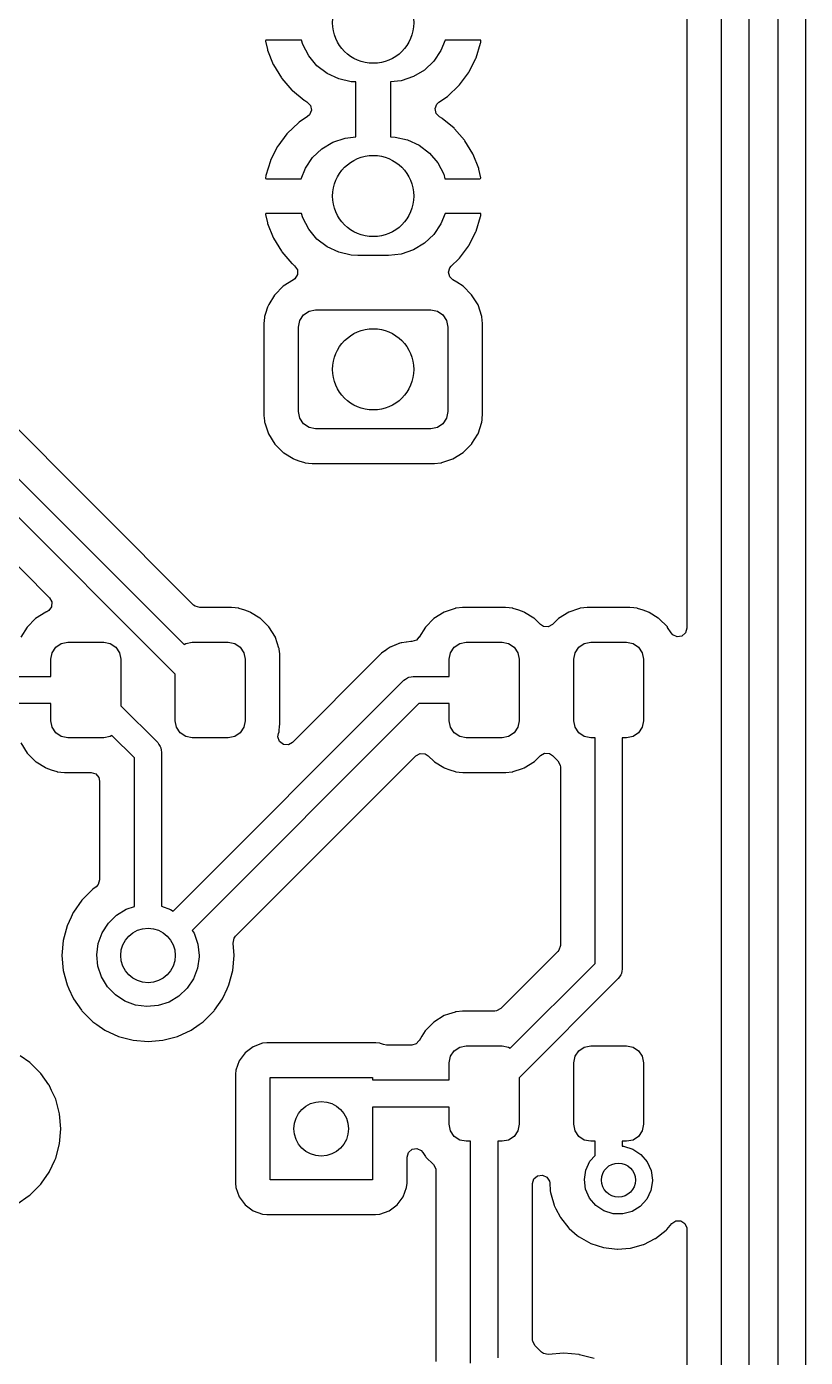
# Model space of a CAD drawing. Extents: x 83 to 135, y -230 to -45.
# Drawn here: x 123.19 to 134.61, y -139.57 to -120.07 of the extents above; entities that cross this region are included whole.
import ezdxf

# ---------------------------------------------------------------- set-up
doc = ezdxf.new("R2010")
doc.units = 0
doc.layers.add('BLACK', color=7, linetype='CONTINUOUS')

msp = doc.modelspace()

# ---------------------------------------------------------------- linework, layer by layer
at = {"layer": 'BLACK', "linetype": 'CONTINUOUS'}
for p, q in [((134.207, -221.872), (134.207, -113.017)), ((134.607, -112.934), (134.607, -221.956)), ((133.379, -211.399), (133.379, -113.214)), ((133.779, -113.132), (133.779, -211.482)), ((132.87, -116.721), (132.87, -128.89)), ((126.695, -120.273), (126.693, -120.284)), ((126.693, -120.284), (126.719, -120.407)), ((126.708, -120.269), (126.695, -120.273)), ((127.218, -120.269), (126.708, -120.269)), ((127.236, -120.335), (127.218, -120.269)), ((129.325, -120.269), (129.263, -120.423)), ((129.834, -120.269), (129.325, -120.269)), ((129.778, -120.53), (129.844, -120.317)), ((129.847, -120.273), (129.834, -120.269)), ((129.844, -120.317), (129.846, -120.307)), ((129.846, -120.307), (129.849, -120.287)), ((129.849, -120.287), (129.847, -120.273)), ((126.719, -120.407), (126.722, -120.417)), ((126.722, -120.417), (126.804, -120.625)), ((127.324, -120.501), (127.236, -120.335)), ((127.445, -120.645), (127.324, -120.501)), ((129.263, -120.423), (129.158, -120.579)), ((126.804, -120.625), (126.809, -120.634)), ((126.809, -120.634), (126.925, -120.825)), ((127.594, -120.759), (127.445, -120.645)), ((129.021, -120.708), (128.86, -120.805)), ((129.158, -120.579), (129.021, -120.708)), ((129.673, -120.739), (129.774, -120.54)), ((129.774, -120.54), (129.778, -120.53)), ((125.637, -128.549), (117.893, -120.804)), ((126.925, -120.825), (126.931, -120.834)), ((126.931, -120.834), (127.077, -121.002)), ((127.765, -120.839), (127.594, -120.759)), ((127.948, -120.88), (127.765, -120.839)), ((128.016, -120.883), (127.948, -120.88)), ((128.016, -121.688), (128.016, -120.883)), ((128.682, -120.865), (128.524, -120.882)), ((128.524, -120.882), (128.524, -121.687)), ((128.86, -120.805), (128.682, -120.865)), ((129.534, -120.927), (129.667, -120.748)), ((129.667, -120.748), (129.673, -120.739)), ((127.077, -121.002), (127.085, -121.01)), ((127.085, -121.01), (127.258, -121.151)), ((129.233, -121.18), (129.357, -121.096)), ((129.357, -121.096), (129.365, -121.089)), ((129.365, -121.089), (129.527, -120.935)), ((129.527, -120.935), (129.534, -120.927)), ((117.513, -121.144), (125.498, -129.129)), ((127.258, -121.151), (127.266, -121.157)), ((127.266, -121.157), (127.299, -121.176)), ((127.299, -121.176), (127.349, -121.227)), ((127.363, -121.297), (127.337, -121.363)), ((127.349, -121.227), (127.363, -121.297)), ((129.177, -121.273), (129.203, -121.207)), ((129.191, -121.343), (129.177, -121.273)), ((129.203, -121.207), (129.233, -121.18)), ((125.368, -129.564), (117.289, -121.485)), ((127.175, -121.481), (127.013, -121.635)), ((127.183, -121.474), (127.175, -121.481)), ((127.307, -121.39), (127.183, -121.474)), ((127.337, -121.363), (127.307, -121.39)), ((129.241, -121.394), (129.191, -121.343)), ((129.274, -121.413), (129.241, -121.394)), ((129.282, -121.419), (129.274, -121.413)), ((129.455, -121.56), (129.282, -121.419)), ((127.006, -121.643), (126.873, -121.822)), ((127.013, -121.635), (127.006, -121.643)), ((127.858, -121.705), (128.016, -121.688)), ((128.524, -121.687), (128.592, -121.69)), ((128.592, -121.69), (128.775, -121.731)), ((129.463, -121.568), (129.455, -121.56)), ((129.609, -121.736), (129.463, -121.568)), ((126.867, -121.831), (126.766, -122.03)), ((126.873, -121.822), (126.867, -121.831)), ((127.382, -121.991), (127.519, -121.862)), ((127.519, -121.862), (127.68, -121.765)), ((127.68, -121.765), (127.858, -121.705)), ((128.775, -121.731), (128.946, -121.811)), ((128.946, -121.811), (129.095, -121.925)), ((129.615, -121.745), (129.609, -121.736)), ((129.731, -121.936), (129.615, -121.745)), ((117.115, -122.03), (123.526, -128.441)), ((126.762, -122.04), (126.696, -122.253)), ((126.766, -122.03), (126.762, -122.04)), ((127.277, -122.147), (127.382, -121.991)), ((129.095, -121.925), (129.216, -122.069)), ((129.216, -122.069), (129.304, -122.235)), ((129.736, -121.945), (129.731, -121.936)), ((129.818, -122.153), (129.736, -121.945)), ((126.694, -122.263), (126.691, -122.283)), ((126.696, -122.253), (126.694, -122.263)), ((127.215, -122.301), (127.277, -122.147)), ((129.304, -122.235), (129.322, -122.301)), ((129.821, -122.163), (129.818, -122.153)), ((129.847, -122.286), (129.821, -122.163)), ((126.691, -122.283), (126.693, -122.297)), ((126.693, -122.297), (126.706, -122.301)), ((126.706, -122.301), (127.215, -122.301)), ((129.322, -122.301), (129.832, -122.301)), ((129.832, -122.301), (129.845, -122.297)), ((129.845, -122.297), (129.847, -122.286)), ((126.695, -122.813), (126.693, -122.824)), ((126.693, -122.824), (126.719, -122.947)), ((126.708, -122.809), (126.695, -122.813)), ((127.218, -122.809), (126.708, -122.809)), ((127.236, -122.875), (127.218, -122.809)), ((129.325, -122.809), (129.263, -122.963)), ((129.834, -122.809), (129.325, -122.809)), ((129.778, -123.07), (129.844, -122.857)), ((129.847, -122.813), (129.834, -122.809)), ((129.844, -122.857), (129.846, -122.847)), ((129.846, -122.847), (129.849, -122.827)), ((129.849, -122.827), (129.847, -122.813)), ((126.719, -122.947), (126.722, -122.957)), ((126.722, -122.957), (126.804, -123.165)), ((127.324, -123.041), (127.236, -122.875)), ((127.445, -123.185), (127.324, -123.041)), ((129.263, -122.963), (129.158, -123.119)), ((126.804, -123.165), (126.809, -123.174)), ((126.809, -123.174), (126.925, -123.365)), ((127.594, -123.299), (127.445, -123.185)), ((129.021, -123.248), (128.86, -123.345)), ((129.158, -123.119), (129.021, -123.248)), ((129.673, -123.279), (129.774, -123.08)), ((129.774, -123.08), (129.778, -123.07)), ((126.925, -123.365), (126.931, -123.374)), ((126.931, -123.374), (127.077, -123.542)), ((127.765, -123.379), (127.594, -123.299)), ((127.948, -123.42), (127.765, -123.379)), ((128.045, -123.425), (127.948, -123.42)), ((128.495, -123.425), (128.045, -123.425)), ((128.682, -123.405), (128.495, -123.425)), ((128.86, -123.345), (128.682, -123.405)), ((129.534, -123.467), (129.667, -123.288)), ((129.667, -123.288), (129.673, -123.279)), ((127.077, -123.542), (127.085, -123.55)), ((127.085, -123.55), (127.118, -123.577)), ((127.118, -123.577), (127.158, -123.636)), ((127.158, -123.636), (127.16, -123.707)), ((129.375, -123.673), (129.395, -123.605)), ((129.395, -123.605), (129.414, -123.583)), ((129.414, -123.583), (129.527, -123.475)), ((129.527, -123.475), (129.534, -123.467)), ((127.101, -123.783), (126.951, -123.877)), ((127.123, -123.768), (127.101, -123.783)), ((127.101, -123.783), (127.101, -123.783)), ((127.16, -123.707), (127.123, -123.768)), ((129.394, -123.741), (129.375, -123.673)), ((129.439, -123.781), (129.394, -123.741)), ((129.438, -123.783), (129.439, -123.781)), ((129.497, -123.819), (129.438, -123.783)), ((129.588, -123.876), (129.497, -123.819)), ((126.822, -124.008), (126.738, -124.143)), ((126.826, -124.002), (126.822, -124.008)), ((126.822, -124.008), (126.822, -124.008)), ((126.951, -123.877), (126.826, -124.002)), ((129.713, -124.001), (129.588, -123.876)), ((129.807, -124.151), (129.713, -124.001)), ((126.722, -124.185), (126.692, -124.276)), ((126.733, -124.152), (126.722, -124.185)), ((126.738, -124.143), (126.733, -124.152)), ((127.329, -124.244), (127.425, -124.225)), ((127.425, -124.225), (129.115, -124.225)), ((129.115, -124.225), (129.211, -124.244)), ((129.863, -124.319), (129.807, -124.151)), ((126.676, -124.333), (126.666, -124.425)), ((126.666, -124.425), (126.666, -125.765)), ((126.677, -124.327), (126.676, -124.333)), ((126.692, -124.276), (126.677, -124.32)), ((126.677, -124.32), (126.677, -124.327)), ((126.677, -124.327), (126.677, -124.327)), ((127.175, -124.475), (127.194, -124.379)), ((127.194, -124.379), (127.248, -124.298)), ((127.248, -124.298), (127.329, -124.244)), ((129.211, -124.244), (129.292, -124.298)), ((129.292, -124.298), (129.346, -124.379)), ((129.346, -124.379), (129.365, -124.475)), ((129.863, -124.326), (129.863, -124.319)), ((129.873, -124.421), (129.863, -124.326)), ((129.863, -124.326), (129.863, -124.326)), ((129.874, -124.425), (129.873, -124.421)), ((129.874, -125.765), (129.874, -124.425)), ((127.175, -125.715), (127.175, -124.475)), ((129.365, -124.475), (129.365, -125.715)), ((126.666, -125.765), (126.667, -125.769)), ((126.667, -125.769), (126.675, -125.85)), ((126.667, -125.769), (126.667, -125.769)), ((127.194, -125.811), (127.175, -125.715)), ((129.365, -125.715), (129.346, -125.811)), ((129.87, -125.801), (129.874, -125.765)), ((126.675, -125.85), (126.677, -125.871)), ((126.677, -125.871), (126.68, -125.878)), ((126.68, -125.878), (126.68, -125.878)), ((126.68, -125.878), (126.71, -125.969)), ((126.71, -125.969), (126.733, -126.039)), ((127.248, -125.892), (127.194, -125.811)), ((127.329, -125.946), (127.248, -125.892)), ((127.425, -125.965), (127.329, -125.946)), ((129.115, -125.965), (127.425, -125.965)), ((129.211, -125.946), (129.115, -125.965)), ((129.292, -125.892), (129.211, -125.946)), ((129.346, -125.811), (129.292, -125.892)), ((129.807, -126.038), (129.863, -125.87)), ((129.863, -125.87), (129.866, -125.837)), ((129.866, -125.837), (129.87, -125.801)), ((126.733, -126.039), (126.827, -126.189)), ((129.718, -126.182), (129.803, -126.044)), ((129.803, -126.044), (129.807, -126.038)), ((129.803, -126.044), (129.803, -126.044)), ((126.827, -126.189), (126.952, -126.314)), ((126.952, -126.314), (126.958, -126.318)), ((126.958, -126.318), (126.958, -126.318)), ((126.958, -126.318), (127.095, -126.403)), ((129.439, -126.407), (129.589, -126.313)), ((129.589, -126.313), (129.714, -126.188)), ((129.714, -126.188), (129.718, -126.182)), ((127.095, -126.403), (127.102, -126.407)), ((127.102, -126.407), (127.182, -126.434)), ((127.182, -126.434), (127.264, -126.461)), ((127.264, -126.461), (127.264, -126.461)), ((127.264, -126.461), (127.27, -126.463)), ((127.27, -126.463), (127.277, -126.463)), ((127.277, -126.463), (127.277, -126.463)), ((127.277, -126.463), (127.32, -126.468)), ((127.32, -126.468), (127.375, -126.474)), ((127.375, -126.474), (129.165, -126.474)), ((129.165, -126.474), (129.169, -126.473)), ((129.169, -126.473), (129.264, -126.463)), ((129.169, -126.473), (129.169, -126.473)), ((129.264, -126.463), (129.264, -126.463)), ((129.264, -126.463), (129.271, -126.463)), ((129.271, -126.463), (129.278, -126.46)), ((129.278, -126.46), (129.41, -126.416)), ((129.278, -126.46), (129.278, -126.46)), ((129.41, -126.416), (129.439, -126.407)), ((123.526, -128.441), (123.56, -128.504)), ((123.56, -128.504), (123.555, -128.574)), ((123.469, -128.652), (123.319, -128.746)), ((123.476, -128.65), (123.469, -128.652)), ((123.477, -128.65), (123.476, -128.65)), ((123.476, -128.65), (123.476, -128.65)), ((123.478, -128.649), (123.477, -128.65)), ((123.483, -128.647), (123.478, -128.649)), ((123.512, -128.631), (123.483, -128.647)), ((123.483, -128.647), (123.483, -128.647)), ((123.555, -128.574), (123.512, -128.631)), ((125.658, -128.565), (125.637, -128.549)), ((125.726, -128.585), (125.658, -128.565)), ((126.193, -128.585), (125.726, -128.585)), ((126.248, -128.591), (126.193, -128.585)), ((126.291, -128.596), (126.248, -128.591)), ((126.298, -128.596), (126.291, -128.596)), ((126.291, -128.596), (126.291, -128.596)), ((126.304, -128.598), (126.298, -128.596)), ((126.386, -128.625), (126.304, -128.598)), ((126.304, -128.598), (126.304, -128.598)), ((126.466, -128.652), (126.386, -128.625)), ((126.472, -128.656), (126.466, -128.652)), ((126.607, -128.739), (126.472, -128.656)), ((126.472, -128.656), (126.472, -128.656)), ((129.311, -128.652), (129.161, -128.746)), ((129.456, -128.604), (129.311, -128.652)), ((129.472, -128.599), (129.456, -128.604)), ((129.479, -128.596), (129.472, -128.599)), ((129.472, -128.599), (129.472, -128.599)), ((129.486, -128.596), (129.479, -128.596)), ((129.581, -128.586), (129.486, -128.596)), ((129.486, -128.596), (129.486, -128.596)), ((129.585, -128.585), (129.581, -128.586)), ((129.581, -128.586), (129.581, -128.586)), ((130.21, -128.585), (129.585, -128.585)), ((130.265, -128.591), (130.21, -128.585)), ((130.308, -128.596), (130.265, -128.591)), ((130.315, -128.596), (130.308, -128.596)), ((130.308, -128.596), (130.308, -128.596)), ((130.321, -128.598), (130.315, -128.596)), ((130.403, -128.625), (130.321, -128.598)), ((130.321, -128.598), (130.321, -128.598)), ((130.483, -128.652), (130.403, -128.625)), ((130.489, -128.656), (130.483, -128.652)), ((130.624, -128.739), (130.489, -128.656)), ((130.489, -128.656), (130.489, -128.656)), ((131.136, -128.652), (130.986, -128.746)), ((131.281, -128.604), (131.136, -128.652)), ((131.297, -128.599), (131.281, -128.604)), ((131.304, -128.596), (131.297, -128.599)), ((131.297, -128.599), (131.297, -128.599)), ((131.311, -128.596), (131.304, -128.596)), ((131.406, -128.586), (131.311, -128.596)), ((131.311, -128.596), (131.311, -128.596)), ((131.41, -128.585), (131.406, -128.586)), ((131.406, -128.586), (131.406, -128.586)), ((132.035, -128.585), (131.41, -128.585)), ((132.09, -128.591), (132.035, -128.585)), ((132.133, -128.596), (132.09, -128.591)), ((132.14, -128.596), (132.133, -128.596)), ((132.133, -128.596), (132.133, -128.596)), ((132.146, -128.598), (132.14, -128.596)), ((132.228, -128.625), (132.146, -128.598)), ((132.146, -128.598), (132.146, -128.598)), ((132.308, -128.652), (132.228, -128.625)), ((132.314, -128.656), (132.308, -128.652)), ((132.449, -128.739), (132.314, -128.656)), ((132.314, -128.656), (132.314, -128.656)), ((123.194, -128.871), (123.101, -129.021)), ((123.319, -128.746), (123.194, -128.871)), ((126.616, -128.745), (126.607, -128.739)), ((126.741, -128.87), (126.616, -128.745)), ((126.835, -129.02), (126.741, -128.87)), ((129.036, -128.871), (128.943, -129.021)), ((129.161, -128.746), (129.036, -128.871)), ((130.633, -128.745), (130.624, -128.739)), ((130.638, -128.75), (130.633, -128.745)), ((130.721, -128.832), (130.638, -128.75)), ((130.766, -128.861), (130.721, -128.832)), ((130.837, -128.866), (130.766, -128.861)), ((130.899, -128.832), (130.837, -128.866)), ((130.98, -128.751), (130.899, -128.832)), ((130.986, -128.746), (130.98, -128.751)), ((132.458, -128.745), (132.449, -128.739)), ((132.583, -128.87), (132.458, -128.745)), ((132.587, -128.876), (132.583, -128.87)), ((132.637, -128.956), (132.587, -128.876)), ((132.87, -128.89), (132.85, -128.958)), ((123.697, -129.113), (123.793, -129.094)), ((123.793, -129.094), (124.318, -129.094)), ((124.318, -129.094), (124.414, -129.113)), ((125.522, -129.113), (125.618, -129.094)), ((125.618, -129.094), (126.143, -129.094)), ((126.143, -129.094), (126.239, -129.113)), ((126.837, -129.027), (126.835, -129.02)), ((126.888, -129.18), (126.837, -129.027)), ((128.678, -129.104), (128.662, -129.109)), ((128.681, -129.104), (128.678, -129.104)), ((128.688, -129.101), (128.681, -129.104)), ((128.751, -129.093), (128.688, -129.101)), ((128.758, -129.092), (128.751, -129.093)), ((128.821, -129.081), (128.758, -129.092)), ((128.828, -129.082), (128.821, -129.081)), ((128.829, -129.082), (128.828, -129.082)), ((128.834, -129.082), (128.829, -129.082)), ((128.903, -129.063), (128.834, -129.082)), ((128.94, -129.02), (128.903, -129.063)), ((128.943, -129.021), (128.94, -129.02)), ((129.539, -129.113), (129.635, -129.094)), ((129.635, -129.094), (130.16, -129.094)), ((130.16, -129.094), (130.256, -129.113)), ((131.364, -129.113), (131.46, -129.094)), ((131.46, -129.094), (131.985, -129.094)), ((131.985, -129.094), (132.081, -129.113)), ((132.662, -128.985), (132.637, -128.956)), ((132.726, -129.014), (132.662, -128.985)), ((132.796, -129.004), (132.726, -129.014)), ((132.85, -128.958), (132.796, -129.004)), ((123.543, -129.344), (123.562, -129.248)), ((123.562, -129.248), (123.616, -129.167)), ((123.616, -129.167), (123.697, -129.113)), ((124.414, -129.113), (124.495, -129.167)), ((124.495, -129.167), (124.549, -129.248)), ((124.549, -129.248), (124.568, -129.344)), ((125.498, -129.129), (125.522, -129.113)), ((126.239, -129.113), (126.32, -129.167)), ((126.32, -129.167), (126.374, -129.248)), ((126.374, -129.248), (126.393, -129.344)), ((126.891, -129.188), (126.888, -129.18)), ((126.891, -129.195), (126.891, -129.188)), ((126.899, -129.265), (126.891, -129.195)), ((126.891, -129.195), (126.891, -129.195)), ((126.901, -129.294), (126.899, -129.265)), ((126.901, -130.294), (126.901, -129.294)), ((128.381, -129.264), (128.345, -129.305)), ((128.386, -129.259), (128.381, -129.264)), ((128.381, -129.264), (128.381, -129.264)), ((128.392, -129.254), (128.386, -129.259)), ((128.439, -129.222), (128.392, -129.254)), ((128.392, -129.254), (128.392, -129.254)), ((128.444, -129.219), (128.439, -129.222)), ((128.473, -129.196), (128.444, -129.219)), ((128.489, -129.184), (128.473, -129.196)), ((128.495, -129.18), (128.489, -129.184)), ((128.489, -129.184), (128.489, -129.184)), ((128.502, -129.177), (128.495, -129.18)), ((128.504, -129.175), (128.502, -129.177)), ((128.519, -129.167), (128.504, -129.175)), ((128.521, -129.166), (128.519, -129.167)), ((128.527, -129.162), (128.521, -129.166)), ((128.534, -129.159), (128.527, -129.162)), ((128.587, -129.139), (128.534, -129.159)), ((128.534, -129.159), (128.534, -129.159)), ((128.593, -129.136), (128.587, -129.139)), ((128.645, -129.114), (128.593, -129.136)), ((128.652, -129.111), (128.645, -129.114)), ((128.645, -129.114), (128.645, -129.114)), ((128.659, -129.109), (128.652, -129.111)), ((128.662, -129.109), (128.659, -129.109)), ((129.385, -129.344), (129.404, -129.248)), ((129.404, -129.248), (129.458, -129.167)), ((129.458, -129.167), (129.539, -129.113)), ((130.256, -129.113), (130.337, -129.167)), ((130.337, -129.167), (130.391, -129.248)), ((130.391, -129.248), (130.41, -129.344)), ((131.21, -129.344), (131.229, -129.248)), ((131.229, -129.248), (131.283, -129.167)), ((131.283, -129.167), (131.364, -129.113)), ((132.081, -129.113), (132.162, -129.167)), ((132.162, -129.167), (132.216, -129.248)), ((132.216, -129.248), (132.235, -129.344)), ((123.543, -129.594), (123.543, -129.344)), ((124.568, -129.344), (124.568, -130.024)), ((126.393, -129.344), (126.393, -130.244)), ((128.34, -129.31), (127.088, -130.562)), ((128.345, -129.305), (128.34, -129.31)), ((129.385, -129.594), (129.385, -129.344)), ((130.41, -129.344), (130.41, -130.244)), ((131.21, -130.244), (131.21, -129.344)), ((132.235, -129.344), (132.235, -130.244)), ((120.297, -129.594), (123.543, -129.594)), ((125.335, -133.034), (128.717, -129.652)), ((125.368, -130.244), (125.368, -129.564)), ((128.717, -129.652), (128.745, -129.635)), ((128.745, -129.635), (128.771, -129.614)), ((128.771, -129.614), (128.782, -129.611)), ((128.782, -129.611), (128.792, -129.605)), ((128.792, -129.605), (128.825, -129.601)), ((128.825, -129.601), (128.858, -129.594)), ((128.858, -129.594), (129.385, -129.594)), ((123.543, -129.994), (120.297, -129.994)), ((123.543, -130.244), (123.543, -129.994)), ((124.568, -130.024), (125.11, -130.565)), ((128.941, -129.994), (125.618, -133.317)), ((129.385, -129.994), (128.941, -129.994)), ((129.385, -130.244), (129.385, -129.994)), ((123.562, -130.34), (123.543, -130.244)), ((125.387, -130.34), (125.368, -130.244)), ((126.393, -130.244), (126.374, -130.34)), ((129.404, -130.34), (129.385, -130.244)), ((130.41, -130.244), (130.391, -130.34)), ((131.229, -130.34), (131.21, -130.244)), ((132.235, -130.244), (132.216, -130.34)), ((123.616, -130.421), (123.562, -130.34)), ((123.697, -130.475), (123.616, -130.421)), ((124.438, -130.459), (124.414, -130.475)), ((124.768, -130.789), (124.438, -130.459)), ((125.441, -130.421), (125.387, -130.34)), ((125.522, -130.475), (125.441, -130.421)), ((126.32, -130.421), (126.239, -130.475)), ((126.374, -130.34), (126.32, -130.421)), ((126.873, -130.482), (126.879, -130.433)), ((126.879, -130.433), (126.889, -130.405)), ((126.889, -130.405), (126.891, -130.399)), ((126.889, -130.405), (126.889, -130.405)), ((126.891, -130.399), (126.892, -130.388)), ((126.892, -130.388), (126.898, -130.329)), ((126.898, -130.329), (126.901, -130.294)), ((129.458, -130.421), (129.404, -130.34)), ((129.539, -130.475), (129.458, -130.421)), ((130.337, -130.421), (130.256, -130.475)), ((130.391, -130.34), (130.337, -130.421)), ((131.283, -130.421), (131.229, -130.34)), ((131.364, -130.475), (131.283, -130.421)), ((132.162, -130.421), (132.081, -130.475)), ((132.216, -130.34), (132.162, -130.421)), ((123.101, -130.568), (123.195, -130.718)), ((123.793, -130.494), (123.697, -130.475)), ((124.318, -130.494), (123.793, -130.494)), ((124.414, -130.475), (124.318, -130.494)), ((125.11, -130.565), (125.127, -130.594)), ((125.127, -130.594), (125.148, -130.62)), ((125.148, -130.62), (125.151, -130.631)), ((125.151, -130.631), (125.157, -130.641)), ((125.157, -130.641), (125.161, -130.674)), ((125.618, -130.494), (125.522, -130.475)), ((126.143, -130.494), (125.618, -130.494)), ((126.239, -130.475), (126.143, -130.494)), ((126.898, -130.548), (126.873, -130.482)), ((126.955, -130.591), (126.898, -130.548)), ((127.026, -130.596), (126.955, -130.591)), ((127.088, -130.562), (127.026, -130.596)), ((129.635, -130.494), (129.539, -130.475)), ((130.16, -130.494), (129.635, -130.494)), ((130.256, -130.475), (130.16, -130.494)), ((131.46, -130.494), (131.364, -130.475)), ((131.523, -130.494), (131.46, -130.494)), ((131.523, -133.8), (131.523, -130.494)), ((131.985, -130.494), (131.922, -130.494)), ((131.922, -130.494), (131.922, -133.883)), ((132.081, -130.475), (131.985, -130.494)), ((123.195, -130.718), (123.32, -130.843)), ((123.32, -130.843), (123.326, -130.847)), ((123.326, -130.847), (123.326, -130.847)), ((123.326, -130.847), (123.463, -130.932)), ((124.768, -132.965), (124.768, -130.789)), ((125.161, -130.674), (125.168, -130.707)), ((125.168, -130.707), (125.168, -132.964)), ((126.252, -133.402), (128.897, -130.757)), ((128.897, -130.757), (128.959, -130.723)), ((128.959, -130.723), (129.03, -130.728)), ((129.03, -130.728), (129.075, -130.757)), ((129.075, -130.757), (129.162, -130.843)), ((129.162, -130.843), (129.168, -130.847)), ((129.168, -130.847), (129.168, -130.847)), ((129.168, -130.847), (129.305, -130.932)), ((130.484, -130.936), (130.634, -130.842)), ((130.634, -130.842), (130.721, -130.756)), ((130.721, -130.756), (130.783, -130.722)), ((130.783, -130.722), (130.854, -130.727)), ((130.854, -130.727), (130.899, -130.756)), ((130.899, -130.756), (130.977, -130.834)), ((130.977, -130.834), (131.011, -130.896)), ((123.463, -130.932), (123.47, -130.936)), ((123.47, -130.936), (123.55, -130.963)), ((123.55, -130.963), (123.632, -130.99)), ((123.632, -130.99), (123.632, -130.99)), ((123.632, -130.99), (123.638, -130.992)), ((123.638, -130.992), (123.645, -130.992)), ((123.645, -130.992), (123.645, -130.992)), ((123.645, -130.992), (123.688, -130.997)), ((123.688, -130.997), (123.743, -131.002)), ((123.743, -131.002), (124.133, -131.002)), ((124.133, -131.002), (124.202, -131.023)), ((124.202, -131.023), (124.248, -131.076)), ((129.305, -130.932), (129.312, -130.936)), ((129.312, -130.936), (129.392, -130.963)), ((129.392, -130.963), (129.474, -130.99)), ((129.474, -130.99), (129.474, -130.99)), ((129.474, -130.99), (129.48, -130.992)), ((129.48, -130.992), (129.487, -130.992)), ((129.487, -130.992), (129.487, -130.992)), ((129.487, -130.992), (129.53, -130.997)), ((129.53, -130.997), (129.585, -131.002)), ((129.585, -131.002), (130.21, -131.002)), ((130.21, -131.002), (130.214, -131.002)), ((130.214, -131.002), (130.309, -130.992)), ((130.214, -131.002), (130.214, -131.002)), ((130.309, -130.992), (130.309, -130.992)), ((130.309, -130.992), (130.316, -130.992)), ((130.316, -130.992), (130.323, -130.989)), ((130.323, -130.989), (130.461, -130.943)), ((130.323, -130.989), (130.323, -130.989)), ((130.461, -130.943), (130.484, -130.936)), ((131.011, -130.896), (131.014, -130.923)), ((131.014, -130.923), (131.014, -133.537)), ((124.248, -131.076), (124.259, -131.129)), ((124.259, -131.129), (124.259, -132.578)), ((124.259, -132.578), (124.239, -132.646)), ((124.156, -132.716), (124, -132.872)), ((124.16, -132.713), (124.156, -132.716)), ((124.206, -132.681), (124.16, -132.713)), ((124.16, -132.713), (124.16, -132.713)), ((124.239, -132.646), (124.206, -132.681)), ((123.997, -132.876), (123.877, -133.048)), ((124, -132.872), (123.997, -132.876)), ((123.997, -132.876), (123.997, -132.876)), ((124.506, -133.093), (124.649, -133.005)), ((124.649, -133.005), (124.768, -132.965)), ((125.168, -132.964), (125.297, -133.01)), ((123.841, -133.123), (123.781, -133.252)), ((123.872, -133.057), (123.841, -133.123)), ((123.874, -133.052), (123.872, -133.057)), ((123.872, -133.057), (123.872, -133.057)), ((123.877, -133.048), (123.874, -133.052)), ((124.387, -133.21), (124.506, -133.093)), ((125.297, -133.01), (125.335, -133.034)), ((123.781, -133.252), (123.724, -133.465)), ((124.239, -133.508), (124.296, -133.351)), ((124.296, -133.351), (124.387, -133.21)), ((125.618, -133.317), (125.644, -133.36)), ((125.644, -133.36), (125.699, -133.518)), ((123.724, -133.465), (123.705, -133.684)), ((124.218, -133.674), (124.239, -133.508)), ((125.699, -133.518), (125.718, -133.684)), ((126.215, -133.502), (126.229, -133.433)), ((126.231, -133.684), (126.215, -133.502)), ((126.229, -133.433), (126.252, -133.402)), ((131.014, -133.537), (130.994, -133.605)), ((123.705, -133.684), (123.724, -133.903)), ((124.234, -133.84), (124.218, -133.674)), ((125.718, -133.705), (125.694, -133.871)), ((125.718, -133.684), (125.718, -133.705)), ((126.212, -133.903), (126.231, -133.684)), ((130.977, -133.626), (130.141, -134.463)), ((130.994, -133.605), (130.977, -133.626)), ((123.724, -133.903), (123.781, -134.116)), ((124.287, -133.999), (124.234, -133.84)), ((125.694, -133.871), (125.635, -134.027)), ((126.155, -134.116), (126.212, -133.903)), ((130.28, -135.043), (131.523, -133.8)), ((131.903, -133.97), (131.882, -133.996)), ((131.905, -133.959), (131.903, -133.97)), ((131.911, -133.949), (131.905, -133.959)), ((131.915, -133.916), (131.911, -133.949)), ((131.922, -133.883), (131.915, -133.916)), ((123.781, -134.116), (123.807, -134.172)), ((123.807, -134.172), (123.872, -134.311)), ((124.374, -134.142), (124.287, -133.999)), ((124.49, -134.262), (124.374, -134.142)), ((125.543, -134.166), (125.421, -134.281)), ((125.635, -134.027), (125.543, -134.166)), ((126.064, -134.311), (126.129, -134.172)), ((126.129, -134.172), (126.155, -134.116)), ((131.864, -134.024), (130.41, -135.478)), ((131.882, -133.996), (131.864, -134.024)), ((123.872, -134.311), (123.872, -134.311)), ((123.872, -134.311), (123.874, -134.316)), ((123.874, -134.316), (123.877, -134.32)), ((123.877, -134.32), (123.877, -134.32)), ((123.877, -134.32), (123.995, -134.488)), ((124.63, -134.353), (124.49, -134.262)), ((124.787, -134.412), (124.63, -134.353)), ((125.278, -134.367), (125.119, -134.419)), ((125.421, -134.281), (125.278, -134.367)), ((125.941, -134.488), (126.059, -134.32)), ((126.059, -134.32), (126.062, -134.316)), ((126.059, -134.32), (126.059, -134.32)), ((126.062, -134.316), (126.064, -134.311)), ((126.064, -134.311), (126.064, -134.311)), ((123.995, -134.488), (124, -134.496)), ((124, -134.496), (124.156, -134.652)), ((124.952, -134.434), (124.787, -134.412)), ((125.119, -134.419), (124.952, -134.434)), ((125.78, -134.652), (125.936, -134.496)), ((125.936, -134.496), (125.941, -134.488)), ((129.311, -134.566), (129.161, -134.66)), ((129.374, -134.545), (129.311, -134.566)), ((129.472, -134.513), (129.374, -134.545)), ((129.479, -134.51), (129.472, -134.513)), ((129.472, -134.513), (129.472, -134.513)), ((129.486, -134.51), (129.479, -134.51)), ((129.581, -134.5), (129.486, -134.51)), ((129.486, -134.51), (129.486, -134.51)), ((129.585, -134.499), (129.581, -134.5)), ((129.581, -134.5), (129.581, -134.5)), ((130.052, -134.499), (129.585, -134.499)), ((130.079, -134.497), (130.052, -134.499)), ((130.141, -134.463), (130.079, -134.497)), ((124.156, -134.652), (124.16, -134.655)), ((124.16, -134.655), (124.16, -134.655)), ((124.16, -134.655), (124.218, -134.695)), ((124.218, -134.695), (124.336, -134.778)), ((125.6, -134.778), (125.718, -134.695)), ((125.718, -134.695), (125.776, -134.655)), ((125.776, -134.655), (125.78, -134.652)), ((125.776, -134.655), (125.776, -134.655)), ((129.161, -134.66), (129.036, -134.785)), ((124.336, -134.778), (124.536, -134.871)), ((124.536, -134.871), (124.749, -134.928)), ((124.749, -134.928), (124.968, -134.947)), ((124.968, -134.947), (125.187, -134.928)), ((125.187, -134.928), (125.4, -134.871)), ((125.4, -134.871), (125.6, -134.778)), ((128.941, -134.934), (128.901, -134.98)), ((128.943, -134.935), (128.941, -134.934)), ((128.985, -134.867), (128.943, -134.935)), ((129.032, -134.791), (128.985, -134.867)), ((129.036, -134.785), (129.032, -134.791)), ((129.032, -134.791), (129.032, -134.791)), ((126.395, -135.111), (126.307, -135.227)), ((126.511, -135.023), (126.395, -135.111)), ((126.648, -134.972), (126.511, -135.023)), ((126.71, -134.965), (126.648, -134.972)), ((128.306, -134.965), (126.71, -134.965)), ((128.31, -134.966), (128.306, -134.965)), ((128.36, -134.971), (128.31, -134.966)), ((128.368, -134.972), (128.36, -134.971)), ((128.36, -134.971), (128.36, -134.971)), ((128.376, -134.975), (128.368, -134.972)), ((128.42, -134.991), (128.376, -134.975)), ((128.376, -134.975), (128.376, -134.975)), ((128.464, -134.999), (128.42, -134.991)), ((128.834, -134.999), (128.464, -134.999)), ((128.901, -134.98), (128.834, -134.999)), ((129.404, -135.162), (129.458, -135.081)), ((129.458, -135.081), (129.539, -135.027)), ((129.539, -135.027), (129.635, -135.008)), ((129.635, -135.008), (130.16, -135.008)), ((130.16, -135.008), (130.256, -135.027)), ((130.256, -135.027), (130.28, -135.043)), ((131.229, -135.162), (131.283, -135.081)), ((131.283, -135.081), (131.364, -135.027)), ((131.364, -135.027), (131.46, -135.008)), ((131.46, -135.008), (131.985, -135.008)), ((131.985, -135.008), (132.081, -135.027)), ((132.081, -135.027), (132.162, -135.081)), ((132.162, -135.081), (132.216, -135.162)), ((123.233, -135.251), (123.096, -135.156)), ((123.24, -135.256), (123.233, -135.251)), ((123.396, -135.412), (123.24, -135.256)), ((126.307, -135.227), (126.256, -135.364)), ((129.385, -135.258), (129.404, -135.162)), ((129.385, -135.508), (129.385, -135.258)), ((131.21, -135.258), (131.229, -135.162)), ((131.21, -136.158), (131.21, -135.258)), ((132.216, -135.162), (132.235, -135.258)), ((132.235, -135.258), (132.235, -136.158)), ((123.399, -135.416), (123.396, -135.412)), ((123.512, -135.578), (123.399, -135.416)), ((123.399, -135.416), (123.399, -135.416)), ((126.256, -135.364), (126.249, -135.426)), ((126.249, -135.426), (126.249, -137.022)), ((126.758, -136.974), (126.758, -135.474)), ((126.758, -135.474), (128.258, -135.474)), ((128.258, -135.474), (128.258, -135.508)), ((128.258, -135.508), (129.385, -135.508)), ((130.41, -135.478), (130.41, -136.158)), ((123.522, -135.592), (123.512, -135.578)), ((123.524, -135.597), (123.522, -135.592)), ((123.554, -135.661), (123.524, -135.597)), ((123.524, -135.597), (123.524, -135.597)), ((123.615, -135.792), (123.554, -135.661)), ((123.672, -136.005), (123.615, -135.792)), ((129.385, -135.908), (128.258, -135.908)), ((128.258, -135.908), (128.258, -136.974)), ((129.385, -136.158), (129.385, -135.908)), ((123.691, -136.224), (123.672, -136.005)), ((123.672, -136.443), (123.691, -136.224)), ((129.404, -136.254), (129.385, -136.158)), ((129.458, -136.335), (129.404, -136.254)), ((130.391, -136.254), (130.337, -136.335)), ((130.41, -136.158), (130.391, -136.254)), ((131.229, -136.254), (131.21, -136.158)), ((131.283, -136.335), (131.229, -136.254)), ((132.216, -136.254), (132.162, -136.335)), ((132.235, -136.158), (132.216, -136.254)), ((123.615, -136.656), (123.672, -136.443)), ((128.84, -136.524), (128.91, -136.514)), ((128.91, -136.514), (128.975, -136.544)), ((129.539, -136.389), (129.458, -136.335)), ((129.635, -136.408), (129.539, -136.389)), ((129.697, -136.408), (129.635, -136.408)), ((129.697, -139.661), (129.697, -136.408)), ((130.16, -136.408), (130.097, -136.408)), ((130.097, -136.408), (130.097, -139.579)), ((130.256, -136.389), (130.16, -136.408)), ((130.337, -136.335), (130.256, -136.389)), ((131.364, -136.389), (131.283, -136.335)), ((131.46, -136.408), (131.364, -136.389)), ((131.523, -136.408), (131.46, -136.408)), ((131.523, -136.617), (131.523, -136.408)), ((131.985, -136.408), (131.922, -136.408)), ((131.922, -136.408), (131.922, -136.481)), ((131.922, -136.481), (131.94, -136.481)), ((131.94, -136.481), (132.076, -136.522)), ((132.081, -136.389), (131.985, -136.408)), ((132.162, -136.335), (132.081, -136.389)), ((123.524, -136.851), (123.602, -136.684)), ((123.602, -136.684), (123.615, -136.656)), ((128.767, -136.639), (128.787, -136.571)), ((128.767, -137.022), (128.767, -136.639)), ((128.787, -136.571), (128.84, -136.524)), ((128.975, -136.544), (129, -136.573)), ((129, -136.573), (129.037, -136.632)), ((129.037, -136.632), (129.042, -136.638)), ((129.042, -136.638), (129.152, -136.748)), ((131.388, -136.83), (131.448, -136.701)), ((131.448, -136.701), (131.523, -136.617)), ((132.076, -136.522), (132.195, -136.599)), ((132.195, -136.599), (132.288, -136.707)), ((132.288, -136.707), (132.346, -136.836)), ((123.408, -137.019), (123.519, -136.86)), ((123.519, -136.86), (123.522, -136.856)), ((123.519, -136.86), (123.519, -136.86)), ((123.522, -136.856), (123.524, -136.851)), ((123.524, -136.851), (123.524, -136.851)), ((129.152, -136.748), (129.186, -136.81)), ((129.186, -136.81), (129.189, -136.837)), ((129.189, -136.837), (129.189, -139.633)), ((130.68, -136.912), (130.75, -136.902)), ((130.75, -136.902), (130.815, -136.931)), ((131.366, -136.97), (131.388, -136.83)), ((132.346, -136.836), (132.366, -136.976)), ((123.24, -137.192), (123.396, -137.036)), ((123.396, -137.036), (123.408, -137.019)), ((126.249, -137.022), (126.256, -137.084)), ((126.256, -137.084), (126.307, -137.221)), ((128.258, -136.974), (126.758, -136.974)), ((128.709, -137.221), (128.76, -137.084)), ((128.76, -137.084), (128.767, -137.022)), ((130.606, -137.026), (130.626, -136.958)), ((130.606, -139.316), (130.606, -137.026)), ((130.626, -136.958), (130.68, -136.912)), ((130.815, -136.931), (130.853, -136.991)), ((130.853, -136.991), (130.858, -137.016)), ((130.858, -137.016), (130.867, -137.133)), ((131.385, -137.11), (131.366, -136.97)), ((132.366, -136.988), (132.343, -137.128)), ((132.366, -136.976), (132.366, -136.988)), ((123.06, -137.318), (123.211, -137.212)), ((123.211, -137.212), (123.236, -137.195)), ((123.236, -137.195), (123.24, -137.192)), ((123.236, -137.195), (123.236, -137.195)), ((126.307, -137.221), (126.395, -137.337)), ((128.621, -137.337), (128.709, -137.221)), ((130.867, -137.133), (130.87, -137.159)), ((130.87, -137.159), (130.879, -137.192)), ((130.879, -137.192), (130.922, -137.343)), ((131.442, -137.24), (131.385, -137.11)), ((131.533, -137.349), (131.442, -137.24)), ((132.281, -137.255), (132.186, -137.361)), ((132.343, -137.128), (132.281, -137.255)), ((126.395, -137.337), (126.511, -137.425)), ((126.511, -137.425), (126.648, -137.476)), ((126.648, -137.476), (126.71, -137.482)), ((126.71, -137.482), (128.306, -137.482)), ((128.306, -137.482), (128.368, -137.476)), ((128.368, -137.476), (128.505, -137.425)), ((128.505, -137.425), (128.621, -137.337)), ((130.922, -137.343), (130.924, -137.349)), ((130.924, -137.349), (130.948, -137.396)), ((130.948, -137.396), (131.009, -137.515)), ((131.651, -137.427), (131.533, -137.349)), ((131.786, -137.469), (131.651, -137.427)), ((131.928, -137.472), (131.786, -137.469)), ((132.065, -137.435), (131.928, -137.472)), ((132.186, -137.361), (132.065, -137.435)), ((131.009, -137.515), (131.014, -137.525)), ((131.014, -137.525), (131.137, -137.68)), ((131.137, -137.68), (131.142, -137.684)), ((131.142, -137.684), (131.142, -137.684)), ((131.142, -137.684), (131.263, -137.787)), ((132.574, -137.7), (132.649, -137.613)), ((132.649, -137.613), (132.708, -137.574)), ((132.708, -137.574), (132.779, -137.574)), ((132.779, -137.574), (132.839, -137.613)), ((132.839, -137.613), (132.869, -137.677)), ((132.869, -137.677), (132.87, -137.695)), ((131.263, -137.787), (131.288, -137.808)), ((131.288, -137.808), (131.461, -137.905)), ((132.238, -137.918), (132.404, -137.834)), ((132.404, -137.834), (132.409, -137.832)), ((132.404, -137.834), (132.404, -137.834)), ((132.409, -137.832), (132.565, -137.71)), ((132.565, -137.71), (132.574, -137.7)), ((132.87, -137.695), (132.87, -146.327)), ((131.461, -137.905), (131.649, -137.966)), ((131.649, -137.966), (131.845, -137.989)), ((131.845, -137.989), (131.851, -137.989)), ((131.851, -137.989), (132.036, -137.974)), ((131.851, -137.989), (131.851, -137.989)), ((132.036, -137.974), (132.036, -137.974)), ((132.036, -137.974), (132.042, -137.974)), ((132.042, -137.974), (132.233, -137.921)), ((132.233, -137.921), (132.238, -137.918)), ((132.238, -137.918), (132.238, -137.918)), ((130.609, -139.343), (130.606, -139.316)), ((130.643, -139.405), (130.609, -139.343)), ((130.736, -139.498), (130.643, -139.405)), ((130.766, -139.52), (130.736, -139.498)), ((130.836, -139.534), (130.766, -139.52)), ((131.064, -139.515), (130.836, -139.534)), ((131.292, -139.534), (131.064, -139.515)), ((131.297, -139.536), (131.292, -139.534)), ((131.508, -139.592), (131.297, -139.536)), ((131.297, -139.536), (131.297, -139.536))]:
    msp.add_line(p, q, dxfattribs=at)
at = {"layer": 'BLACK'}
for centre, radius in [((128.27, -120.015), 0.595), ((128.27, -122.555), 0.595), ((128.27, -125.095), 0.595), ((124.968, -133.684), 0.4), ((127.508, -136.224), 0.4), ((131.866, -136.976), 0.25)]:
    msp.add_circle(centre, radius, dxfattribs=at)

doc.saveas('drawing.dxf')
